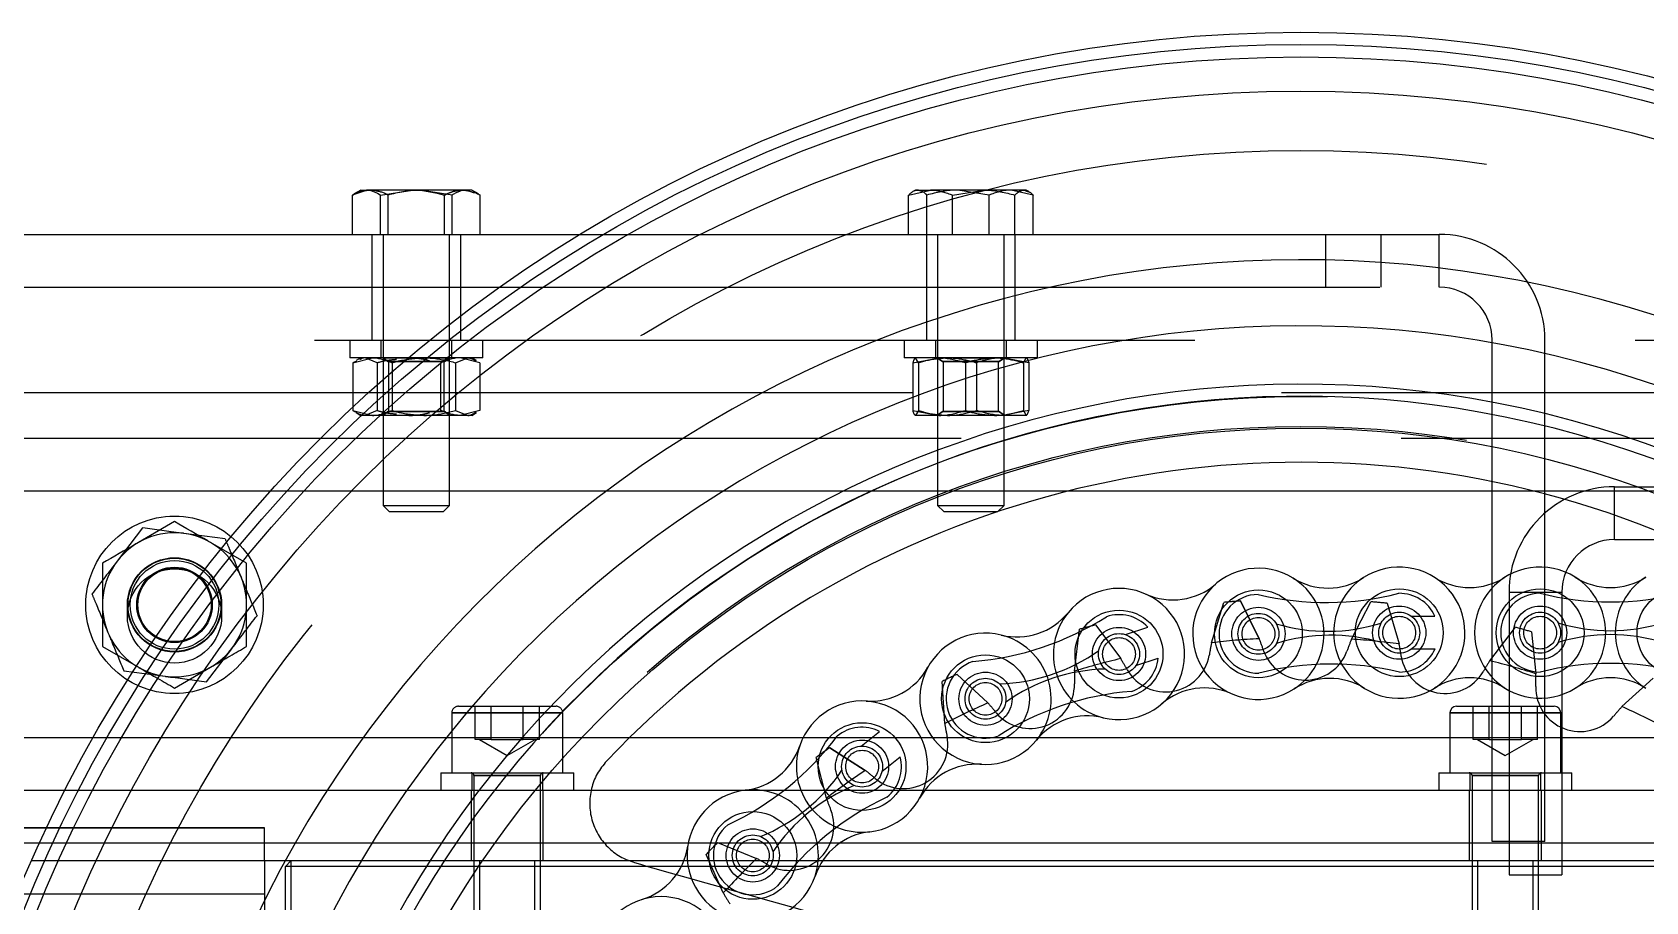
# Model space of a CAD drawing. Header units: metres. Extents: x 0 to 21025, y 0 to 14850.
# Drawn here: x 1969.2 to 2114.7, y 13231.3 to 13309.7 of the extents above; entities that cross this region are included whole.
import ezdxf

# ---------------------------------------------------------------- set-up
doc = ezdxf.new("R2010")
doc.units = ezdxf.units.M
doc.header["$LTSCALE"] = 25
doc.linetypes.add('DASHDOT', pattern=[25.4, 12.7, -6.35, 0, -6.35])
doc.linetypes.add('HIDDEN2', pattern=[4.7625, 3.175, -1.5875])
for name, color, linetype in [('SFU', 3, 'DASHDOT'), ('SL4', 4, 'Continuous'), ('ST1', 7, 'HIDDEN2')]:
    doc.layers.add(name, color=color, linetype=linetype)

msp = doc.modelspace()

# ---------------------------------------------------------------- linework, layer by layer
at = {"layer": 'SFU'}
for p, q in [((2111.852, 13263.921), (2111.852, 13268.684)), ((2111.852, 13268.684), (2116.852, 13268.684)), ((2111.852, 13263.921), (2116.852, 13263.921)), ((2107.089, 13259.159), (2102.327, 13259.159)), ((2102.327, 13259.159), (2102.327, 13233.684)), ((2107.089, 13259.159), (2107.089, 13233.684)), ((2102.327, 13233.684), (2107.089, 13233.684))]:
    msp.add_line(p, q, dxfattribs=at)
for radius in [9.525, 4.762]:
    msp.add_arc((2111.852, 13259.159), radius, 90, 180, dxfattribs=at)
at = {"layer": 'SL4'}
for p, q in [((1998.041, 13291.444), (1998.041, 13294.997)), ((1998.802, 13295.444), (1998.208, 13295.101)), ((1998.23, 13295.063), (1999.313, 13295.444)), ((1998.802, 13295.444), (1999.313, 13295.444)), ((2003.465, 13295.444), (1999.313, 13295.444)), ((2000.584, 13294.997), (2003.465, 13295.444)), ((2000.584, 13291.444), (2000.584, 13294.997)), ((2007.953, 13295.444), (2003.465, 13295.444)), ((2006.345, 13291.444), (2006.345, 13294.997)), ((2008.802, 13295.444), (2007.953, 13295.444)), ((2009.395, 13295.101), (2008.802, 13295.444)), ((2009.562, 13294.997), (2009.373, 13295.063)), ((2009.562, 13291.444), (2009.562, 13294.997)), ((1930.562, 13291.444), (2018.551, 13291.444)), ((1930.562, 13286.681), (2011.308, 13286.681)), ((1999.461, 13277.156), (1925.564, 13277.156)), ((1995.137, 13273.031), (1961.996, 13273.031)), ((1990.627, 13268.274), (1957.238, 13268.274)), ((2104.633, 13268.274), (2062.495, 13268.274)), ((1981.996, 13265.537), (1978.746, 13263.66)), ((1986.239, 13263.087), (1985.246, 13263.66)), ((1975.496, 13254.278), (1978.746, 13252.402)), ((2096.996, 13248.281), (2096.996, 13242.881)), ((2101.996, 13248.281), (2096.996, 13248.281)), ((2097.596, 13248.881), (2101.996, 13248.881)), ((2101.996, 13248.881), (2106.396, 13248.881)), ((2106.996, 13248.281), (2101.996, 13248.281)), ((2106.996, 13242.881), (2106.996, 13248.281)), ((1974.662, 13246.044), (1951.996, 13246.044)), ((2096.996, 13246.044), (2023.014, 13246.044)), ((2144.114, 13246.044), (2106.996, 13246.044)), ((2095.996, 13242.881), (2095.996, 13241.281)), ((2095.996, 13242.881), (2101.996, 13242.881)), ((2101.996, 13242.881), (2107.996, 13242.881)), ((2107.996, 13241.281), (2107.996, 13242.881)), ((1972.113, 13241.281), (1957.238, 13241.281)), ((2148.588, 13241.281), (2019.578, 13241.281)), ((1969.822, 13236.524), (1961.996, 13236.524)), ((2152.441, 13236.524), (2020.809, 13236.524)), ((2153.611, 13234.931), (2023.454, 13234.931)), ((2153.967, 13234.431), (2024.707, 13234.431))]:
    msp.add_line(p, q, dxfattribs=at)
at = {"layer": 'SL4', "flags": 128}
msp.add_lwpolyline([(1986.16, 13263.022), (1985.953, 13263.188), (1985.246, 13263.66)], dxfattribs=at)
at = {"layer": 'SL4'}
for radius in [125, 123.91, 122.777, 119.686, 89.286]:
    msp.add_circle((2083.564, 13184.681), radius, dxfattribs=at)
for centre, radius, start, end in [((2083.564, 13184.681), 104.464, 171.10617, 157.38407), ((2083.564, 13184.681), 98.5, 170.88256, 157.60769), ((2083.564, 13184.681), 93.236, 168.80946, 159.68079), ((2083.564, 13184.681), 92.147, 74.24512, 160.5972), ((2083.564, 13184.681), 92.147, 167.89305, 74.24512), ((2083.564, 13184.681), 86.207, 11.91738, 136.57286), ((1981.996, 13258.031), 6.5, 60, 120), ((1981.996, 13258.031), 6.5, 120, 180), ((1981.996, 13258.031), 6.5, 180, 238.16446), ((2097.596, 13248.281), 0.6, 90, 180), ((2106.396, 13248.281), 0.6, 0, 90)]:
    msp.add_arc(centre, radius, start, end, dxfattribs=at)
for points, knots in [([(1999.313, 13295.444), (1999.343, 13295.443), (1999.772, 13295.437), (2000.193, 13295.209), (2000.584, 13294.997)], [0, 0, 0, 0, 0.0702006, 1, 1, 1, 1]), ([(2003.465, 13295.444), (2003.533, 13295.443), (2004.506, 13295.437), (2005.459, 13295.209), (2006.345, 13294.997)], [0, 0, 0, 0, 0.07020058, 1, 1, 1, 1]), ([(2006.345, 13294.997), (2006.752, 13295.18), (2007.283, 13295.418), (2007.827, 13295.439), (2007.953, 13295.444)], [0, 0, 0, 0, 0.7681507, 1, 1, 1, 1]), ([(2007.953, 13295.444), (2008.383, 13295.387), (2008.928, 13295.316), (2009.452, 13295.053), (2009.562, 13294.997)], [0, 0, 0, 0, 0.7889992, 1, 1, 1, 1]), ([(1985.246, 13263.66), (1985.169, 13263.705), (1984.071, 13264.338), (1982.996, 13264.959), (1981.996, 13265.537)], [0, 0, 0, 0, 0.0702148, 1, 1, 1, 1]), ([(1978.746, 13263.66), (1978.669, 13263.616), (1977.571, 13262.982), (1976.496, 13262.361), (1975.496, 13261.784)], [0, 0, 0, 0, 0.0702148, 1, 1, 1, 1]), ([(1975.496, 13261.784), (1975.496, 13260.846), (1975.496, 13259.608), (1975.496, 13258.338), (1975.496, 13258.031)], [0, 0, 0, 0, 0.7581486, 1, 1, 1, 1]), ([(1975.496, 13258.031), (1975.496, 13257.045), (1975.496, 13255.774), (1975.496, 13254.552), (1975.496, 13254.278)], [0, 0, 0, 0, 0.7762867, 1, 1, 1, 1]), ([(2020.956, 13243.943), (2020.654, 13243.572), (2020.05, 13242.83), (2019.542, 13241.471), (2019.374, 13240.044), (2019.58, 13238.619), (2020.138, 13237.295), (2021.015, 13236.162), (2022.143, 13235.264), (2023.037, 13234.939), (2023.483, 13234.777)], [0, 0, 0, 0, 0.12503878, 0.25008331, 0.37512994, 0.50017931, 0.62520482, 0.7502092, 0.87537737, 1, 1, 1, 1]), ([(2023.483, 13234.777), (2029.196, 13233.165), (2040.622, 13229.941), (2057.777, 13225.101), (2074.97, 13220.251), (2092.22, 13215.384), (2109.472, 13210.517), (2126.668, 13205.666), (2143.827, 13200.825), (2155.255, 13197.601), (2160.969, 13195.989)], [0, 0, 0, 0, 0.12487945, 0.24975523, 0.3747174, 0.49995573, 0.62521153, 0.75019844, 0.87509814, 1, 1, 1, 1])]:
    msp.add_open_spline(points, degree=3, knots=knots, dxfattribs=at)
at = {"layer": 'ST1'}
for p, q in [((2001.258, 13291.444), (2001.258, 13294.997)), ((2007.019, 13294.997), (2004.139, 13295.444)), ((2007.019, 13291.444), (2007.019, 13294.997)), ((2009.043, 13295.179), (2008.29, 13295.444)), ((2048.186, 13294.997), (2050.17, 13295.444)), ((2048.186, 13291.444), (2048.186, 13294.997)), ((2048.802, 13295.444), (2048.585, 13295.318)), ((2048.802, 13295.444), (2050.17, 13295.444)), ((2049.833, 13291.444), (2049.833, 13294.997)), ((2054.962, 13295.444), (2050.17, 13295.444)), ((2052.154, 13294.997), (2054.962, 13295.444)), ((2052.154, 13291.444), (2052.154, 13294.997)), ((2055.449, 13294.997), (2052.641, 13295.444)), ((2058.594, 13295.444), (2054.962, 13295.444)), ((2055.449, 13291.444), (2055.449, 13294.997)), ((2059.417, 13294.997), (2057.433, 13295.444)), ((2057.77, 13291.444), (2057.77, 13294.997)), ((2059.01, 13295.26), (2058.594, 13295.444)), ((2058.802, 13295.444), (2058.594, 13295.444)), ((2059.019, 13295.318), (2058.802, 13295.444)), ((2059.417, 13291.444), (2059.417, 13294.997)), ((1999.802, 13291.444), (1999.802, 13286.681)), ((2000.802, 13291.444), (2000.802, 13266.998)), ((2006.802, 13266.998), (2006.802, 13291.444)), ((2007.802, 13286.681), (2007.802, 13291.444)), ((2018.551, 13291.444), (2085.802, 13291.444)), ((2049.802, 13291.444), (2049.802, 13286.681)), ((2050.802, 13291.444), (2050.802, 13266.998)), ((2056.802, 13266.998), (2056.802, 13291.444)), ((2057.802, 13286.681), (2057.802, 13291.444)), ((2085.802, 13286.681), (2085.802, 13291.444)), ((2085.802, 13291.444), (2090.802, 13291.444)), ((2090.802, 13286.681), (2090.802, 13291.444)), ((2090.802, 13291.444), (2096.039, 13291.444)), ((2096.039, 13286.681), (2096.039, 13291.444)), ((1999.802, 13286.681), (1999.802, 13281.919)), ((2007.802, 13281.919), (2007.802, 13286.681)), ((2011.308, 13286.681), (2085.802, 13286.681)), ((2011.308, 13286.681), (2155.821, 13286.681)), ((2049.802, 13286.681), (2049.802, 13281.919)), ((2057.802, 13281.919), (2057.802, 13286.681)), ((1875.564, 13281.919), (2875.564, 13281.919)), ((1997.802, 13281.919), (1997.802, 13280.319)), ((2000.602, 13281.919), (2000.602, 13280.319)), ((2007.002, 13280.319), (2007.002, 13281.919)), ((2009.802, 13280.319), (2009.802, 13281.919)), ((2047.802, 13281.919), (2047.802, 13280.319)), ((2050.602, 13281.919), (2050.602, 13280.319)), ((2057.002, 13280.319), (2057.002, 13281.919)), ((2059.802, 13280.319), (2059.802, 13281.919)), ((2100.802, 13236.681), (2100.802, 13281.919)), ((2105.564, 13236.681), (2105.564, 13281.919)), ((2002.275, 13280.319), (1997.802, 13280.319)), ((1998.081, 13279.872), (1999.85, 13280.319)), ((1998.399, 13280.011), (1998.081, 13279.872)), ((1998.802, 13280.319), (1998.367, 13280.068)), ((2000.265, 13279.872), (1999.173, 13280.319)), ((2000.802, 13280.319), (2000.802, 13280.293)), ((2000.802, 13280.319), (2001.302, 13279.969)), ((2006.802, 13280.293), (2000.802, 13280.293)), ((2000.802, 13280.293), (2001.302, 13279.943)), ((2003.463, 13279.969), (2001.302, 13279.969)), ((2001.302, 13279.969), (2001.302, 13279.943)), ((2004.14, 13279.943), (2001.302, 13279.943)), ((2001.302, 13279.943), (2001.302, 13275.469)), ((2009.802, 13280.319), (2002.275, 13280.319)), ((2006.302, 13279.969), (2003.463, 13279.969)), ((2006.302, 13279.943), (2004.14, 13279.943)), ((2006.302, 13279.969), (2006.802, 13280.319)), ((2006.302, 13279.943), (2006.802, 13280.293)), ((2006.302, 13279.943), (2006.302, 13279.969)), ((2006.302, 13275.469), (2006.302, 13279.943)), ((2006.802, 13280.293), (2006.802, 13280.319)), ((2007.339, 13279.872), (2008.43, 13280.319)), ((2009.522, 13279.872), (2007.753, 13280.319)), ((2009.237, 13280.068), (2008.802, 13280.319)), ((2054.068, 13280.319), (2047.802, 13280.319)), ((2048.572, 13279.872), (2050.939, 13280.319)), ((2049.068, 13279.872), (2048.82, 13280.319)), ((2050.802, 13280.319), (2050.802, 13280.293)), ((2050.802, 13280.319), (2051.302, 13279.969)), ((2056.802, 13280.293), (2050.802, 13280.293)), ((2050.802, 13280.293), (2051.302, 13279.943)), ((2052.742, 13279.969), (2051.302, 13279.969)), ((2051.302, 13279.969), (2051.302, 13279.943)), ((2054.861, 13279.943), (2051.302, 13279.943)), ((2051.302, 13279.943), (2051.302, 13275.469)), ((2056.302, 13279.969), (2052.742, 13279.969)), ((2059.802, 13280.319), (2054.068, 13280.319)), ((2056.302, 13279.943), (2054.861, 13279.943)), ((2056.302, 13279.969), (2056.802, 13280.319)), ((2056.302, 13279.943), (2056.802, 13280.293)), ((2056.302, 13279.943), (2056.302, 13279.969)), ((2056.302, 13275.469), (2056.302, 13279.943)), ((2059.031, 13279.872), (2056.665, 13280.319)), ((2056.802, 13280.293), (2056.802, 13280.319)), ((2058.535, 13279.872), (2058.783, 13280.319)), ((1998.081, 13279.872), (1998.081, 13275.565)), ((2000.265, 13279.872), (2000.265, 13275.565)), ((2001.618, 13279.872), (2001.618, 13275.565)), ((2005.985, 13279.872), (2005.985, 13275.565)), ((2007.339, 13279.872), (2007.339, 13275.565)), ((2009.522, 13279.872), (2009.522, 13275.565)), ((2048.572, 13279.872), (2048.572, 13275.565)), ((2049.068, 13279.872), (2049.068, 13275.565)), ((2053.305, 13279.872), (2053.305, 13275.565)), ((2054.298, 13279.872), (2054.298, 13275.565)), ((2058.535, 13279.872), (2058.535, 13275.565)), ((2059.031, 13279.872), (2059.031, 13275.565)), ((2875.564, 13277.156), (1875.564, 13277.156)), ((2167.668, 13277.156), (1999.461, 13277.156)), ((1998.081, 13275.565), (1999.85, 13275.119)), ((1998.367, 13275.37), (1998.802, 13275.119)), ((1999.85, 13275.119), (1998.802, 13275.119)), ((2000.265, 13275.565), (1999.173, 13275.119)), ((2004.479, 13275.119), (1999.85, 13275.119)), ((2001.302, 13275.494), (2000.802, 13275.144)), ((2001.302, 13275.469), (2000.802, 13275.119)), ((2000.802, 13275.144), (2003.396, 13275.144)), ((2001.302, 13275.494), (2006.302, 13275.494)), ((2001.302, 13275.469), (2006.302, 13275.469)), ((2003.396, 13275.144), (2006.802, 13275.144)), ((2008.43, 13275.119), (2004.479, 13275.119)), ((2006.802, 13275.144), (2006.302, 13275.494)), ((2006.802, 13275.119), (2006.302, 13275.469)), ((2007.339, 13275.565), (2008.43, 13275.119)), ((2009.522, 13275.565), (2007.753, 13275.119)), ((2008.802, 13275.119), (2008.43, 13275.119)), ((2008.802, 13275.119), (2009.237, 13275.37)), ((2048.572, 13275.565), (2050.939, 13275.119)), ((2050.939, 13275.119), (2048.807, 13275.119)), ((2049.068, 13275.565), (2048.82, 13275.119)), ((2051.302, 13275.494), (2050.802, 13275.144)), ((2051.302, 13275.469), (2050.802, 13275.119)), ((2050.802, 13275.144), (2052.531, 13275.144)), ((2055.92, 13275.119), (2050.939, 13275.119)), ((2051.302, 13275.494), (2056.302, 13275.494)), ((2051.302, 13275.469), (2056.302, 13275.469)), ((2052.531, 13275.144), (2056.802, 13275.144)), ((2058.783, 13275.119), (2055.92, 13275.119)), ((2056.802, 13275.144), (2056.302, 13275.494)), ((2056.802, 13275.119), (2056.302, 13275.469)), ((2059.031, 13275.565), (2056.665, 13275.119)), ((2058.535, 13275.565), (2058.783, 13275.119)), ((2171.991, 13273.031), (1995.137, 13273.031)), ((2251.996, 13268.274), (1957.238, 13268.274)), ((2062.495, 13268.274), (1990.627, 13268.274)), ((2000.802, 13266.998), (2006.802, 13266.998)), ((2000.802, 13266.998), (2001.356, 13266.444)), ((2006.247, 13266.444), (2006.802, 13266.998)), ((2050.802, 13266.998), (2056.802, 13266.998)), ((2050.802, 13266.998), (2051.356, 13266.444)), ((2056.247, 13266.444), (2056.802, 13266.998)), ((2176.501, 13268.274), (2104.633, 13268.274)), ((2001.356, 13266.444), (2006.247, 13266.444)), ((2051.356, 13266.444), (2056.247, 13266.444)), ((1979.121, 13264.964), (1976.837, 13261.986)), ((1986.562, 13263.988), (1982.842, 13264.476)), ((1988.496, 13261.784), (1986.239, 13263.087)), ((2075.503, 13254.618), (2076.612, 13258.253)), ((2078.107, 13258.379), (2079.808, 13254.981)), ((2079.808, 13254.981), (2078.107, 13258.379)), ((2088.12, 13254.934), (2089.861, 13258.312)), ((2091.354, 13258.17), (2092.421, 13254.522)), ((2093.526, 13257.006), (2095.649, 13257.024)), ((2063.145, 13252.055), (2063.587, 13255.83)), ((2065.035, 13256.221), (2067.316, 13253.181)), ((2067.743, 13255.348), (2069.757, 13256.023)), ((2100.591, 13252.991), (2102.907, 13256.005)), ((2104.35, 13255.598), (2104.749, 13251.818)), ((1984.871, 13251.098), (1987.154, 13254.076)), ((2093.55, 13254.054), (2095.673, 13254.072)), ((1978.746, 13252.402), (1978.567, 13252.509)), ((1981.996, 13250.526), (1985.246, 13252.402)), ((2068.681, 13252.549), (2070.695, 13253.224)), ((1977.429, 13252.075), (1981.15, 13251.586)), ((2051.443, 13247.326), (2051.204, 13251.119)), ((2052.559, 13251.762), (2055.346, 13249.179)), ((2055.346, 13249.179), (2052.559, 13251.762)), ((2112.515, 13248.853), (2115.331, 13251.405)), ((2006.996, 13248.281), (2006.996, 13242.881)), ((2016.984, 13248.281), (2007.007, 13248.281)), ((2007.007, 13248.281), (2016.984, 13248.281)), ((2007.596, 13248.881), (2011.996, 13248.881)), ((2009.097, 13245.881), (2009.097, 13248.881)), ((2010.547, 13245.881), (2010.547, 13248.881)), ((2011.996, 13248.881), (2016.396, 13248.881)), ((2013.445, 13245.881), (2013.445, 13248.881)), ((2014.894, 13245.881), (2014.894, 13248.881)), ((2016.996, 13242.881), (2016.996, 13248.281)), ((2096.996, 13248.281), (2106.996, 13248.281)), ((2097.007, 13248.281), (2106.984, 13248.281)), ((2099.097, 13245.881), (2099.097, 13248.881)), ((2100.547, 13245.881), (2100.547, 13248.881)), ((2103.445, 13245.881), (2103.445, 13248.881)), ((2104.894, 13245.881), (2104.894, 13248.881)), ((2043.922, 13245.282), (2045.57, 13246.622)), ((2251.996, 13246.044), (1951.996, 13246.044)), ((2023.014, 13246.044), (1974.662, 13246.044)), ((2009.822, 13245.881), (2009.097, 13245.881)), ((2009.486, 13245.881), (2011.996, 13244.432)), ((2010.547, 13245.881), (2009.822, 13245.881)), ((2010.547, 13245.881), (2011.996, 13245.881)), ((2011.996, 13245.881), (2013.445, 13245.881)), ((2011.996, 13244.432), (2014.506, 13245.881)), ((2014.169, 13245.881), (2013.445, 13245.881)), ((2014.894, 13245.881), (2014.169, 13245.881)), ((2041.079, 13245.148), (2044.283, 13243.104)), ((2044.283, 13243.104), (2041.079, 13245.148)), ((2106.996, 13246.044), (2096.996, 13246.044)), ((2099.822, 13245.881), (2099.097, 13245.881)), ((2099.486, 13245.881), (2101.996, 13244.432)), ((2100.547, 13245.881), (2099.822, 13245.881)), ((2100.547, 13245.881), (2101.996, 13245.881)), ((2101.996, 13245.881), (2103.445, 13245.881)), ((2101.996, 13244.432), (2104.506, 13245.881)), ((2104.169, 13245.881), (2103.445, 13245.881)), ((2104.894, 13245.881), (2104.169, 13245.881)), ((2040.774, 13240.584), (2039.861, 13244.273)), ((2045.783, 13242.992), (2047.431, 13244.331)), ((2005.996, 13242.881), (2011.996, 13242.881)), ((2005.996, 13242.881), (2005.996, 13241.281)), ((2008.796, 13242.881), (2008.796, 13241.281)), ((2008.996, 13242.631), (2008.996, 13227.436)), ((2009.041, 13242.631), (2014.95, 13242.631)), ((2014.95, 13242.631), (2009.041, 13242.631)), ((2011.996, 13242.881), (2017.996, 13242.881)), ((2014.996, 13227.436), (2014.996, 13242.631)), ((2015.196, 13241.281), (2015.196, 13242.881)), ((2017.996, 13241.281), (2017.996, 13242.881)), ((2098.796, 13242.881), (2098.796, 13241.281)), ((2098.996, 13242.631), (2098.996, 13227.436)), ((2104.95, 13242.631), (2099.041, 13242.631)), ((2099.041, 13242.631), (2104.95, 13242.631)), ((2104.996, 13227.436), (2104.996, 13242.631)), ((2105.196, 13241.281), (2105.196, 13242.881)), ((2019.578, 13241.281), (1972.113, 13241.281)), ((2008.746, 13241.281), (2008.746, 13234.931)), ((2015.246, 13234.931), (2015.246, 13241.281)), ((2098.746, 13241.281), (2098.746, 13234.931)), ((2105.246, 13234.931), (2105.246, 13241.281)), ((1990.096, 13237.931), (1951.996, 13237.931)), ((1990.096, 13237.901), (1951.996, 13237.901)), ((1990.096, 13234.931), (1990.096, 13237.931)), ((1990.096, 13234.931), (1990.096, 13237.901)), ((2248.996, 13236.524), (1961.996, 13236.524)), ((2020.809, 13236.524), (1969.822, 13236.524)), ((2030.965, 13236.591), (2034.483, 13235.151)), ((2105.564, 13236.681), (2100.802, 13236.681)), ((2023.454, 13234.931), (1969.109, 13234.931)), ((1990.096, 13234.931), (1990.096, 13231.931)), ((1992.496, 13234.931), (1991.996, 13234.431)), ((1992.496, 13234.931), (1992.496, 13234.431)), ((2009.496, 13234.931), (2009.496, 13222.931)), ((2014.496, 13222.931), (2014.496, 13234.931)), ((2031.479, 13232.045), (2029.923, 13235.512)), ((2099.496, 13234.931), (2099.496, 13222.931)), ((2104.496, 13222.931), (2104.496, 13234.931)), ((1992.496, 13234.431), (1991.996, 13234.431)), ((1991.996, 13223.431), (1991.996, 13234.431)), ((2024.707, 13234.431), (1992.496, 13234.431)), ((1992.496, 13234.431), (1992.496, 13223.431)), ((1951.996, 13231.961), (1990.096, 13231.961)), ((1990.096, 13231.931), (1967.838, 13231.931)), ((1990.096, 13231.931), (1990.096, 13137.431))]:
    msp.add_line(p, q, dxfattribs=at)
for centre, radius in [((2083.564, 13184.681), 114.333), ((2083.564, 13184.681), 92.131), ((2083.564, 13184.681), 89.448), ((1981.996, 13258.031), 8), ((1981.996, 13258.031), 4.25), ((1981.996, 13257.031), 4.25), ((1981.996, 13258.031), 4.2), ((1981.996, 13258.031), 4), ((1981.996, 13258.031), 3.4), ((1981.996, 13258.031), 3.309), ((2079.731, 13255.417), 3.96), ((2092.431, 13255.521), 3.96), ((2105.131, 13255.521), 3.96), ((2117.831, 13255.521), 3.96), ((2067.162, 13253.596), 3.96), ((2079.731, 13255.417), 2.398), ((2079.731, 13255.417), 1.845), ((2079.731, 13255.417), 1.476), ((2092.431, 13255.521), 2.398), ((2092.431, 13255.521), 1.845), ((2092.431, 13255.521), 1.476), ((2105.131, 13255.521), 2.398), ((2105.131, 13255.521), 1.845), ((2105.131, 13255.521), 1.476), ((2067.162, 13253.596), 2.399), ((2067.162, 13253.596), 1.845), ((2067.162, 13253.596), 1.476), ((2055.121, 13249.56), 3.96), ((2055.121, 13249.56), 2.399), ((2055.121, 13249.56), 1.845), ((2055.121, 13249.56), 1.476), ((2043.993, 13243.439), 3.96), ((2043.993, 13243.439), 2.398), ((2043.993, 13243.439), 1.845), ((2043.993, 13243.439), 1.476), ((2034.138, 13235.429), 3.96), ((2034.138, 13235.429), 2.398), ((2034.138, 13235.429), 1.845), ((2034.138, 13235.429), 1.476)]:
    msp.add_circle(centre, radius, dxfattribs=at)
for centre, radius, start, end in [((2096.039, 13281.919), 9.525, 0, 90), ((2096.039, 13281.919), 4.762, 0, 90), ((1981.996, 13258.031), 6.5, 0, 50.16393), ((2079.731, 13255.417), 5.92, 58.03488, 302.9015), ((2092.431, 13255.521), 5.92, 238.03488, 122.9015), ((2105.131, 13255.521), 5.92, 57.56669, 302.43331), ((2072.014, 13264.397), 5.92, 245.8112, 310.67782), ((2085.999, 13265.462), 5.92, 238.03488, 302.9015), ((2079.731, 13255.417), 5.92, 302.90148, 58.03489), ((2092.431, 13255.521), 5.92, 122.9015, 238.03487), ((2098.781, 13265.514), 5.92, 237.56669, 302.43331), ((2111.481, 13265.514), 5.92, 237.56669, 302.43331), ((2105.131, 13255.521), 5.92, 302.43324, 57.56676), ((2117.831, 13255.521), 5.92, 122.43324, 237.56676), ((2067.162, 13253.596), 5.92, 256.09684, 140.96346), ((2079.731, 13255.417), 3.552, 90.46819, 270.46819), ((2083.564, 13184.681), 73.9, 94.23506, 95.39805), ((2085.843, 13284.565), 26.322, 256.50834, 284.42804), ((2083.564, 13184.681), 73.9, 83.94934, 85.11233), ((2092.431, 13255.521), 3.552, 25.02155, 90.46819), ((2105.131, 13255.521), 3.552, 90, 270), ((2111.481, 13284.618), 26.322, 256.04015, 283.95985), ((1981.996, 13258.031), 6.5, 300, 0), ((2051.895, 13279.166), 26.322, 274.5703, 302.49), ((2057.966, 13261.053), 5.92, 256.09684, 320.96346), ((2067.162, 13253.596), 5.92, 140.96348, 256.09682), ((2067.162, 13253.596), 3.552, 43.08351, 108.53015), ((2055.121, 13249.56), 5.92, 76.09684, 320.96346), ((2055.121, 13249.56), 5.92, 320.96345, 76.09684), ((2083.564, 13184.681), 73.9, 104.52077, 105.68376), ((2085.947, 13271.821), 16.175, 253.46119, 287.47519), ((2086.215, 13239.117), 16.175, 73.46119, 107.47519), ((2083.564, 13184.681), 73.9, 73.66363, 74.82662), ((2111.481, 13271.874), 16.175, 252.993, 287.007), ((2111.481, 13239.169), 16.175, 72.993, 107.007), ((2055.945, 13267.083), 16.175, 271.52315, 305.53714), ((2095.985, 13250.357), 20.92, 168.24862, 171.4259), ((2083.564, 13184.681), 70.4, 93.05818, 96.57492), ((2060.329, 13247.353), 20.92, 18.2072, 21.38448), ((2083.966, 13255.241), 4, 199.74373, 339.60365), ((2107.512, 13247.084), 20.92, 157.96291, 161.14019), ((2083.564, 13184.681), 70.4, 82.77247, 86.28921), ((2071.892, 13250.495), 20.92, 7.92149, 11.09877), ((2092.431, 13255.521), 3.552, 270.46819, 335.91482), ((1981.996, 13258.031), 6.5, 240, 300), ((2044.74, 13255.255), 5.92, 266.38247, 331.24909), ((2055.121, 13249.56), 3.552, 108.53015, 288.53015), ((2083.564, 13184.681), 70.4, 103.3439, 106.86063), ((2049.511, 13242.197), 20.92, 28.49292, 31.6702), ((2071.361, 13254.179), 4, 210.02945, 349.88937), ((2067.162, 13253.596), 3.552, 288.53015, 353.97678), ((2086.319, 13226.374), 26.322, 76.50834, 104.42804), ((2096.558, 13254.035), 4, 189.45802, 329.31794), ((2118.27, 13241.805), 20.92, 147.67719, 150.85447), ((2083.564, 13184.681), 70.4, 72.48676, 76.00349), ((2111.481, 13226.424), 26.322, 76.04015, 103.95985), ((2083.564, 13184.681), 73.9, 114.80648, 115.96948), ((2059.148, 13250.883), 4, 220.31516, 0.17508), ((2066.338, 13236.074), 16.175, 91.52315, 125.53714), ((2084.058, 13251.52), 20.92, 178.53434, 181.71162), ((2086.163, 13245.476), 5.92, 58.03488, 122.9015), ((2098.781, 13245.528), 5.92, 57.56669, 122.43331), ((2083.831, 13251.521), 20.92, 357.63577, 0.81305), ((2111.481, 13245.528), 5.92, 57.56669, 122.43331), ((2070.389, 13223.99), 26.322, 94.5703, 122.49), ((2074.88, 13244.617), 5.92, 65.8112, 130.67782), ((2108.733, 13250.6), 4, 179.17231, 319.03223), ((2007.596, 13248.281), 0.6, 90, 180), ((2016.396, 13248.281), 0.6, 0, 90), ((2043.993, 13243.439), 5.92, 276.6681, 161.53472), ((2083.564, 13184.681), 70.4, 113.62961, 117.14635), ((2039.789, 13235.192), 20.92, 38.77863, 41.95591), ((2064.317, 13242.103), 5.92, 76.09684, 140.96346), ((2127.912, 13234.69), 20.92, 137.39148, 140.56876), ((2083.564, 13184.681), 70.4, 62.20104, 65.71778), ((2043.993, 13243.439), 3.552, 63.65477, 129.10141), ((2072.116, 13250.534), 20.92, 188.82005, 191.99733), ((2020.714, 13262.014), 26.322, 295.14156, 323.06126), ((2032.763, 13247.189), 5.92, 276.6681, 341.53472), ((2043.993, 13243.439), 5.92, 161.53465, 276.66818), ((2083.564, 13184.681), 73.9, 125.0922, 126.25519), ((2047.719, 13245.459), 4, 230.60088, 10.4608), ((2043.993, 13243.439), 3.552, 309.10141, 14.54805), ((2054.374, 13237.744), 5.92, 86.38247, 151.24909), ((2008.746, 13242.631), 0.25, 0, 90), ((2015.246, 13242.631), 0.25, 90, 180), ((2028.752, 13252.124), 16.175, 292.09441, 326.10841), ((2083.564, 13184.681), 70.4, 123.91533, 127.43206), ((2031.473, 13226.564), 20.92, 49.06435, 52.24162), ((2098.746, 13242.631), 0.25, 0, 90), ((2105.246, 13242.631), 0.25, 90, 180), ((2034.138, 13235.429), 5.92, 96.6681, 341.53472), ((2034.138, 13235.429), 5.92, 341.53468, 96.66814), ((2049.379, 13226.744), 16.175, 112.09441, 146.10841), ((2057.417, 13216.854), 26.322, 115.14156, 143.06126), ((2037.443, 13238.082), 4, 240.88659, 20.74651), ((2060.541, 13247.431), 20.92, 199.10577, 202.28304), ((2034.138, 13235.429), 3.552, 129.10141, 309.10141), ((2083.564, 13184.681), 73.9, 135.37791, 136.54091), ((2045.368, 13231.679), 5.92, 96.6681, 161.53472), ((2022.418, 13237.114), 5.92, 286.95373, 351.82035), ((2083.564, 13184.681), 70.4, 134.20104, 137.71778), ((2024.832, 13216.59), 20.92, 59.35006, 62.52734), ((2049.707, 13242.312), 20.92, 209.39148, 212.56876), ((2025.871, 13225.788), 5.92, 297.23936, 182.10598)]:
    msp.add_arc(centre, radius, start, end, dxfattribs=at)
for points, knots in [([(1998.041, 13294.997), (1998.449, 13295.18), (1998.979, 13295.418), (1999.524, 13295.439), (1999.65, 13295.444)], [0, 0, 0, 0, 0.76815073, 1, 1, 1, 1]), ([(1999.65, 13295.444), (1999.524, 13295.439), (1998.979, 13295.418), (1998.449, 13295.18), (1998.041, 13294.997)], [0, 0, 0, 0, 0.2318493, 1, 1, 1, 1]), ([(2001.258, 13294.997), (2001.148, 13295.053), (2000.624, 13295.316), (2000.08, 13295.387), (1999.65, 13295.444)], [0, 0, 0, 0, 0.2110008, 1, 1, 1, 1]), ([(2004.139, 13295.444), (2004.07, 13295.443), (2003.098, 13295.437), (2002.145, 13295.209), (2001.258, 13294.997)], [0, 0, 0, 0, 0.07020058, 1, 1, 1, 1]), ([(2007.953, 13295.444), (2007.827, 13295.439), (2007.283, 13295.418), (2006.752, 13295.18), (2006.345, 13294.997)], [0, 0, 0, 0, 0.2318493, 1, 1, 1, 1]), ([(2008.29, 13295.444), (2008.26, 13295.443), (2007.831, 13295.437), (2007.41, 13295.209), (2007.019, 13294.997)], [0, 0, 0, 0, 0.0702006, 1, 1, 1, 1]), ([(2049.01, 13295.444), (2048.945, 13295.439), (2048.666, 13295.418), (2048.395, 13295.18), (2048.186, 13294.997)], [0, 0, 0, 0, 0.2318493, 1, 1, 1, 1]), ([(2049.833, 13294.997), (2049.777, 13295.053), (2049.508, 13295.316), (2049.23, 13295.387), (2049.01, 13295.444)], [0, 0, 0, 0, 0.2110008, 1, 1, 1, 1]), ([(2052.641, 13295.444), (2052.575, 13295.443), (2051.626, 13295.437), (2050.697, 13295.209), (2049.833, 13294.997)], [0, 0, 0, 0, 0.07020058, 1, 1, 1, 1]), ([(2050.17, 13295.444), (2050.217, 13295.443), (2050.887, 13295.437), (2051.544, 13295.209), (2052.154, 13294.997)], [0, 0, 0, 0, 0.0702006, 1, 1, 1, 1]), ([(2054.962, 13295.444), (2055.029, 13295.443), (2055.977, 13295.437), (2056.906, 13295.209), (2057.77, 13294.997)], [0, 0, 0, 0, 0.07020058, 1, 1, 1, 1]), ([(2057.433, 13295.444), (2057.386, 13295.443), (2056.716, 13295.437), (2056.06, 13295.209), (2055.449, 13294.997)], [0, 0, 0, 0, 0.07020058, 1, 1, 1, 1]), ([(2058.594, 13295.444), (2058.529, 13295.439), (2058.25, 13295.418), (2057.979, 13295.18), (2057.77, 13294.997)], [0, 0, 0, 0, 0.2318493, 1, 1, 1, 1]), ([(2057.77, 13294.997), (2057.979, 13295.18), (2058.25, 13295.418), (2058.529, 13295.439), (2058.594, 13295.444)], [0, 0, 0, 0, 0.7681507, 1, 1, 1, 1]), ([(2058.594, 13295.444), (2058.814, 13295.387), (2059.093, 13295.316), (2059.361, 13295.053), (2059.417, 13294.997)], [0, 0, 0, 0, 0.7889992, 1, 1, 1, 1]), ([(1999.173, 13280.319), (1999.147, 13280.319), (1998.994, 13280.319), (1998.844, 13280.228), (1998.72, 13280.152)], [0, 0, 0, 0, 0.1693716, 1, 1, 1, 1]), ([(1999.85, 13280.319), (1999.892, 13280.318), (2000.489, 13280.312), (2001.074, 13280.084), (2001.618, 13279.872)], [0, 0, 0, 0, 0.0702006, 1, 1, 1, 1]), ([(2000.265, 13279.872), (2000.504, 13279.942), (2001.075, 13280.109), (2001.669, 13280.157), (2002.014, 13280.185)], [0, 0, 0, 0, 0.4194274, 1, 1, 1, 1]), ([(2001.618, 13279.872), (2001.858, 13279.94), (2002.791, 13280.201), (2003.759, 13280.269), (2004.479, 13280.319)], [0, 0, 0, 0, 0.2575513, 1, 1, 1, 1]), ([(2003.125, 13280.319), (2003.385, 13280.315), (2004.012, 13280.306), (2004.622, 13280.157), (2004.979, 13280.071)], [0, 0, 0, 0, 0.4155016, 1, 1, 1, 1]), ([(2004.479, 13280.319), (2004.739, 13280.312), (2005.707, 13280.287), (2006.649, 13280.048), (2007.339, 13279.872)], [0, 0, 0, 0, 0.2686336, 1, 1, 1, 1]), ([(2007.753, 13280.319), (2007.712, 13280.318), (2007.114, 13280.312), (2006.529, 13280.084), (2005.985, 13279.872)], [0, 0, 0, 0, 0.0702006, 1, 1, 1, 1]), ([(2008.43, 13280.319), (2008.456, 13280.318), (2008.717, 13280.315), (2008.973, 13280.155), (2009.204, 13280.011)], [0, 0, 0, 0, 0.0990917, 1, 1, 1, 1]), ([(2048.82, 13280.319), (2048.814, 13280.318), (2048.73, 13280.312), (2048.648, 13280.084), (2048.572, 13279.872)], [0, 0, 0, 0, 0.0702006, 1, 1, 1, 1]), ([(2049.068, 13279.872), (2049.288, 13279.94), (2050.14, 13280.201), (2051.026, 13280.269), (2051.683, 13280.319)], [0, 0, 0, 0, 0.2575513, 1, 1, 1, 1]), ([(2050.939, 13280.319), (2050.995, 13280.318), (2051.794, 13280.312), (2052.577, 13280.084), (2053.305, 13279.872)], [0, 0, 0, 0, 0.0702006, 1, 1, 1, 1]), ([(2051.683, 13280.319), (2051.921, 13280.312), (2052.806, 13280.287), (2053.668, 13280.048), (2054.298, 13279.872)], [0, 0, 0, 0, 0.2686336, 1, 1, 1, 1]), ([(2053.305, 13279.872), (2053.525, 13279.94), (2054.377, 13280.201), (2055.263, 13280.269), (2055.92, 13280.319)], [0, 0, 0, 0, 0.2575513, 1, 1, 1, 1]), ([(2056.665, 13280.319), (2056.609, 13280.318), (2055.809, 13280.312), (2055.026, 13280.084), (2054.298, 13279.872)], [0, 0, 0, 0, 0.07020058, 1, 1, 1, 1]), ([(2055.92, 13280.319), (2056.158, 13280.312), (2057.043, 13280.287), (2057.905, 13280.048), (2058.535, 13279.872)], [0, 0, 0, 0, 0.2686336, 1, 1, 1, 1]), ([(2058.783, 13280.319), (2058.789, 13280.318), (2058.873, 13280.312), (2058.955, 13280.084), (2059.031, 13279.872)], [0, 0, 0, 0, 0.0702006, 1, 1, 1, 1]), ([(1999.173, 13275.119), (1999.147, 13275.119), (1998.778, 13275.125), (1998.417, 13275.353), (1998.081, 13275.565)], [0, 0, 0, 0, 0.0702006, 1, 1, 1, 1]), ([(1999.85, 13275.119), (1999.892, 13275.119), (2000.489, 13275.125), (2001.074, 13275.353), (2001.618, 13275.565)], [0, 0, 0, 0, 0.0702006, 1, 1, 1, 1]), ([(2000.265, 13275.565), (2000.504, 13275.495), (2001.075, 13275.328), (2001.669, 13275.28), (2002.014, 13275.252)], [0, 0, 0, 0, 0.41942743, 1, 1, 1, 1]), ([(2001.618, 13275.565), (2001.858, 13275.498), (2002.791, 13275.236), (2003.759, 13275.169), (2004.479, 13275.119)], [0, 0, 0, 0, 0.2575513, 1, 1, 1, 1]), ([(2003.125, 13275.119), (2003.385, 13275.122), (2004.012, 13275.132), (2004.622, 13275.28), (2004.979, 13275.367)], [0, 0, 0, 0, 0.4155016, 1, 1, 1, 1]), ([(2004.479, 13275.119), (2004.739, 13275.125), (2005.707, 13275.15), (2006.649, 13275.39), (2007.339, 13275.565)], [0, 0, 0, 0, 0.2686336, 1, 1, 1, 1]), ([(2007.753, 13275.119), (2007.712, 13275.119), (2007.114, 13275.125), (2006.529, 13275.353), (2005.985, 13275.565)], [0, 0, 0, 0, 0.0702006, 1, 1, 1, 1]), ([(2008.43, 13275.119), (2008.456, 13275.119), (2008.717, 13275.122), (2008.973, 13275.282), (2009.204, 13275.426)], [0, 0, 0, 0, 0.0990917, 1, 1, 1, 1]), ([(2048.82, 13275.119), (2048.814, 13275.119), (2048.73, 13275.125), (2048.648, 13275.353), (2048.572, 13275.565)], [0, 0, 0, 0, 0.0702006, 1, 1, 1, 1]), ([(2049.068, 13275.565), (2049.288, 13275.498), (2050.14, 13275.236), (2051.026, 13275.169), (2051.683, 13275.119)], [0, 0, 0, 0, 0.2575513, 1, 1, 1, 1]), ([(2050.939, 13275.119), (2050.995, 13275.119), (2051.794, 13275.125), (2052.577, 13275.353), (2053.305, 13275.565)], [0, 0, 0, 0, 0.0702006, 1, 1, 1, 1]), ([(2051.683, 13275.119), (2051.921, 13275.125), (2052.806, 13275.15), (2053.668, 13275.39), (2054.298, 13275.565)], [0, 0, 0, 0, 0.2686336, 1, 1, 1, 1]), ([(2053.305, 13275.565), (2053.525, 13275.498), (2054.377, 13275.236), (2055.263, 13275.169), (2055.92, 13275.119)], [0, 0, 0, 0, 0.2575513, 1, 1, 1, 1]), ([(2056.665, 13275.119), (2056.609, 13275.119), (2055.809, 13275.125), (2055.026, 13275.353), (2054.298, 13275.565)], [0, 0, 0, 0, 0.0702006, 1, 1, 1, 1]), ([(2055.92, 13275.119), (2056.158, 13275.125), (2057.043, 13275.15), (2057.905, 13275.39), (2058.535, 13275.565)], [0, 0, 0, 0, 0.2686336, 1, 1, 1, 1]), ([(2058.783, 13275.119), (2058.789, 13275.119), (2058.873, 13275.125), (2058.955, 13275.353), (2059.031, 13275.565)], [0, 0, 0, 0, 0.0702006, 1, 1, 1, 1]), ([(1982.842, 13264.476), (1982.753, 13264.488), (1981.497, 13264.652), (1980.266, 13264.814), (1979.121, 13264.964)], [0, 0, 0, 0, 0.0702148, 1, 1, 1, 1]), ([(1986.562, 13263.988), (1986.683, 13263.697), (1987.152, 13262.567), (1987.639, 13261.393), (1988, 13260.521)], [0, 0, 0, 0, 0.25755135, 1, 1, 1, 1]), ([(1976.837, 13261.986), (1976.783, 13261.915), (1976.012, 13260.91), (1975.257, 13259.924), (1974.554, 13259.008)], [0, 0, 0, 0, 0.0702148, 1, 1, 1, 1]), ([(1988.496, 13258.031), (1988.496, 13258.338), (1988.496, 13259.608), (1988.496, 13260.846), (1988.496, 13261.784)], [0, 0, 0, 0, 0.2418514, 1, 1, 1, 1]), ([(1988, 13260.521), (1988.131, 13260.206), (1988.617, 13259.032), (1989.091, 13257.89), (1989.437, 13257.054)], [0, 0, 0, 0, 0.2686336, 1, 1, 1, 1]), ([(1974.554, 13259.008), (1974.675, 13258.717), (1975.143, 13257.587), (1975.63, 13256.413), (1975.991, 13255.541)], [0, 0, 0, 0, 0.25755135, 1, 1, 1, 1]), ([(1987.154, 13254.076), (1987.208, 13254.147), (1987.979, 13255.153), (1988.735, 13256.138), (1989.437, 13257.054)], [0, 0, 0, 0, 0.07021477, 1, 1, 1, 1]), ([(1988.496, 13254.278), (1988.496, 13254.552), (1988.496, 13255.774), (1988.496, 13257.045), (1988.496, 13258.031)], [0, 0, 0, 0, 0.2237133, 1, 1, 1, 1]), ([(1975.991, 13255.541), (1976.122, 13255.226), (1976.609, 13254.053), (1977.083, 13252.91), (1977.429, 13252.075)], [0, 0, 0, 0, 0.2686336, 1, 1, 1, 1]), ([(1985.246, 13252.402), (1985.323, 13252.447), (1986.42, 13253.08), (1987.496, 13253.701), (1988.496, 13254.278)], [0, 0, 0, 0, 0.0702148, 1, 1, 1, 1]), ([(1978.746, 13252.402), (1978.823, 13252.358), (1979.92, 13251.724), (1980.996, 13251.103), (1981.996, 13250.526)], [0, 0, 0, 0, 0.0702148, 1, 1, 1, 1]), ([(1981.15, 13251.586), (1981.238, 13251.575), (1982.495, 13251.41), (1983.726, 13251.248), (1984.871, 13251.098)], [0, 0, 0, 0, 0.07021477, 1, 1, 1, 1])]:
    msp.add_open_spline(points, degree=3, knots=knots, dxfattribs=at)

doc.saveas('drawing.dxf')
